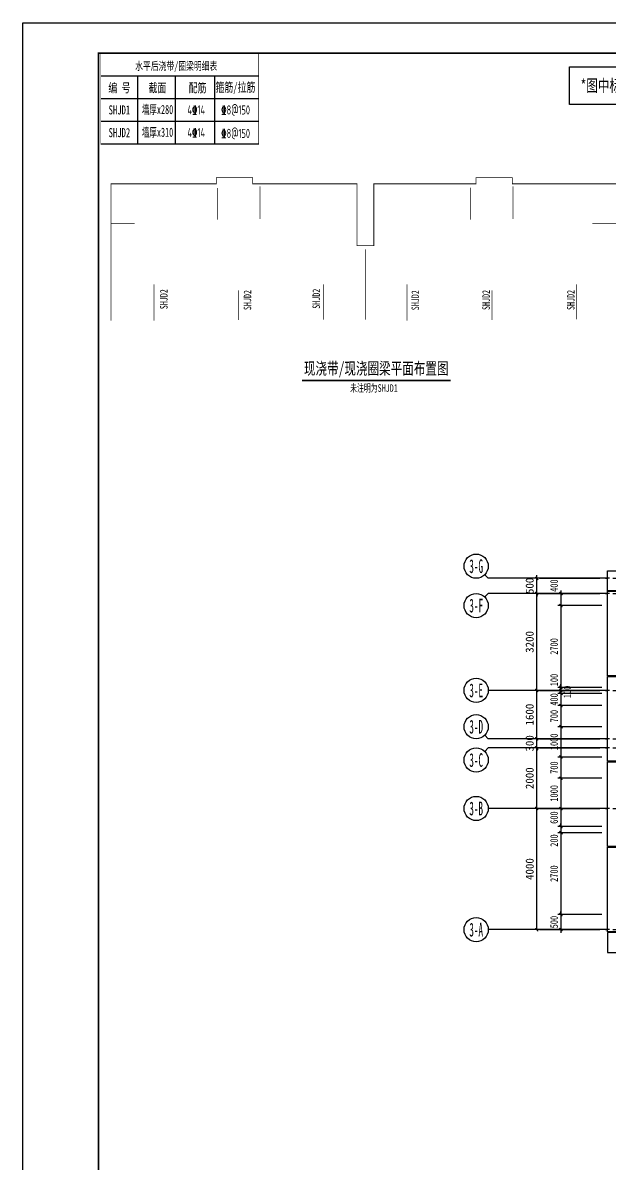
# Model space of a CAD drawing. Extents: x -3200781797 to -8106663, y 494714 to 1244925.
# Drawn here: x -8190763 to -8171364, y 998095 to 1035778 of the extents above; entities that cross this region are included whole.
import ezdxf
from ezdxf.enums import TextEntityAlignment as Align

# ---------------------------------------------------------------- set-up
doc = ezdxf.new("R2010")
doc.units = 0
doc.header["$LTSCALE"] = 1000
doc.header["$MEASUREMENT"] = 0
doc.linetypes.add('3#-轴线$0$DOTE', pattern=[2.42, 2, -0.2, 0.02, -0.2])
doc.linetypes.add('DASH', pattern=[0.35, 0.25, -0.1])
doc.layers.get('Defpoints').update_dxf_attribs({"color": 30, "linetype": 'DASH'})
for name, color, linetype in [('3#-轴线$0$3#-轴号$0$A-ANNO-AXIS-CIRC', 3, 'Continuous'), ('3#-轴线$0$3#-轴号$0$A-ANNO-AXIS-TEXT', 7, 'Continuous'), ('3#-轴线$0$3#-轴号$0$A-ANNO-DIMS', 3, 'Continuous'), ('3#-轴线$0$A-ANNO-DOTE', 10, '3#-轴线$0$DOTE'), ('3#-轴线$0$AXIS_TEXT', 7, 'Continuous'), ('3#4#5#$0$BORDER', 7, 'Continuous'), ('3#4#5#$0$DIM', 3, 'Continuous'), ('3#4#5#$0$S-ANNO-TEXT', 7, 'Continuous'), ('3#4#5#$0$S-PC-SLAB', 6, 'Continuous'), ('3#4#5#模板$0$BORDER', 7, 'Continuous'), ('NUM', 7, 'Continuous'), ('S-ANNO-TABS', 4, 'Continuous'), ('S-ANNO-TABT', 7, 'Continuous'), ('S-ANNO-TEXT', 7, 'Continuous'), ('S-PC-FQ-WYQ', 4, 'Continuous'), ('S-WALL-COLU-TEXT', 2, 'Continuous')]:
    doc.layers.add(name, color=color, linetype=linetype)
doc.styles.add('3#-轴线$0$3#-轴号$0$_TCH_AXIS', font='')
doc.styles.add('3#-轴线$0$3#-轴号$0$_TCH_DIM_T3', font='')
doc.styles.add('3#-轴线$0$COMPLEX', font='COMPLEX')
doc.styles.add('3#4#5#$0$楷体', font='', dxfattribs={"width": 0.7})
doc.styles.add('TSSD_Rein', font='tssdeng.shx', dxfattribs={"width": 0.7, "bigfont": 'hztxt.shx'})
doc.styles.add('楷体', font='', dxfattribs={"width": 0.6})
doc.styles.add('楷体GB312', font='', dxfattribs={"width": 0.8})
doc.styles.get('3#-轴线$0$3#-轴号$0$_TCH_AXIS').set_extended_font_data('SimSun')
doc.styles.get('3#-轴线$0$3#-轴号$0$_TCH_DIM_T3').set_extended_font_data('SimSun')
doc.styles.get('3#4#5#$0$楷体').set_extended_font_data('KaiTi_GB2312')
doc.styles.get('楷体').set_extended_font_data('KaiTi_GB2312')
doc.styles.get('楷体GB312').set_extended_font_data('楷体_GB2312')
doc.dimstyles.new('3#-轴线$0$3#-轴号$0$_TCH_ARCH&&100', dxfattribs={"dimtxt": 264.345992, "dimasz": 100, "dimexe": 250, "dimexo": 300, "dimgap": 100, "dimtad": 1, "dimdec": 0, "dimzin": 0, "dimdsep": 46, "dimtxsty": '3#-轴线$0$3#-轴号$0$_TCH_DIM_T3', "dimblk": '3#-轴线$0$3#-轴号$0$_ArchTick', "dimcen": 0.09, "dimclrt": 7, "dimazin": 2, "dimtfac": 1, "dimtdec": 0, "dimtix": 1, "dimtmove": 2, "dimatfit": 3, "dimfxl": 100, "dimtolj": 1, "dimtzin": 0, "dimarcsym": 0})
doc.dimstyles.new('3#4#5#$0$TSSD_100_100', dxfattribs={"dimtxt": 250, "dimasz": 100, "dimexe": 100, "dimexo": 250, "dimgap": 100, "dimtad": 1, "dimdec": 0, "dimzin": 0, "dimdsep": 46, "dimtxsty": '3#4#5#$0$楷体', "dimblk": '3#4#5#$0$_ArchTick', "dimcen": 0, "dimdle": 100, "dimclrt": 7, "dimadec": 0, "dimazin": 0, "dimtfac": 1, "dimtdec": 0, "dimtix": 1, "dimtmove": 2, "dimatfit": 3, "dimfxl": 1, "dimtolj": 1, "dimtzin": 0, "dimarcsym": 0})

# ---------------------------------------------------------------- blocks, each defined once
blk = doc.blocks.new('jf-xjd')
at = {"layer": 'S-ANNO-TABS'}
for p, q in [((-8332348, 1117314), (-8327134, 1117314)), ((-8331123, 1115064), (-8331123, 1117314)), ((-8331123, 1115064), (-8331123, 1117314)), ((-8329884, 1115064), (-8329884, 1117314)), ((-8328584, 1115064), (-8328584, 1117314)), ((-8332348, 1116564), (-8327134, 1116564)), ((-8332348, 1115814), (-8327134, 1115814)), ((-8332348, 1115064), (-8327134, 1115064))]:
    blk.add_line(p, q, dxfattribs=at)
at = {"layer": 'S-ANNO-TABS', "const_width": 15}
blk.add_lwpolyline([(-8327134, 1118064), (-8332348, 1118064), (-8332348, 1115064), (-8327134, 1115064), (-8327134, 1118064)], dxfattribs=at)
at = {"layer": 'S-ANNO-TABT', "linetype": 'Continuous'}
for s, height, style, width, p in [('水平后浇带/圈梁明细表', 262.5, '楷体', 0.7, (-8329858, 1117629)), ('编 号', 300, '楷体', 0.7, (-8331735, 1116925)), ('截面', 300, '楷体', 0.7, (-8330479, 1116925)), ('配筋', 300, '楷体', 0.7, (-8329154, 1116925)), ('箍筋/拉筋', 300, '楷体', 0.7, (-8327904, 1116925)), ('SHJD1', 300, '楷体', 0.7, (-8331735, 1116189)), ('墙厚x280', 300, '楷体', 0.6, (-8330479, 1116208)), ('4%%13214', 300, 'TSSD_Rein', 0.7, (-8329198, 1116189)), ('%%1328@150', 300, 'TSSD_Rein', 0.7, (-8327898, 1116189)), ('SHJD2', 300, '楷体', 0.7, (-8331735, 1115439)), ('墙厚x310', 300, '楷体', 0.6, (-8330479, 1115458)), ('4%%13214', 300, 'TSSD_Rein', 0.7, (-8329198, 1115439)), ('%%1328@150', 300, 'TSSD_Rein', 0.7, (-8327898, 1115416))]:
    blk.add_text(s, height=height, dxfattribs=dict(at, style=style, width=width)).set_placement(p, align=Align.MIDDLE)
blk = doc.blocks.new('3-xjd')
at = {"layer": 'S-PC-FQ-WYQ', "const_width": 24}
for points in [[(-7944008, 774767), (-7944008, 779287), (-7940528, 779287), (-7940528, 779487), (-7939328, 779487), (-7939328, 779287), (-7935888, 779287), (-7935888, 777247), (-7935328, 777247), (-7935328, 779287), (-7931950, 779287), (-7931950, 779487), (-7930750, 779487), (-7930750, 779287), (-7927208, 779287), (-7927208, 774767)], [(-7940492, 779154), (-7940492, 778106)], [(-7939088, 779207), (-7939088, 778127)], [(-7932132, 779155), (-7932132, 778107)], [(-7930728, 779208), (-7930728, 778128)], [(-7944008, 777967), (-7943228, 777967)], [(-7928108, 777967), (-7927325, 777967)], [(-7935607, 777127), (-7935607, 774807)], [(-7942590, 775967), (-7942588, 774771)], [(-7936992, 775967), (-7936992, 774807)], [(-7934230, 775968), (-7934228, 774772)], [(-7928632, 775968), (-7928632, 774808)], [(-7939788, 775767), (-7939788, 774792)], [(-7931428, 775768), (-7931428, 774792)]]:
    blk.add_lwpolyline(points, dxfattribs=at)
at = {"layer": 'S-ANNO-TEXT', "style": '楷体', "width": 0.65}
for p in [(-7942139, 775147), (-7939377, 775117), (-7937104, 775162), (-7933834, 775112), (-7931496, 775121), (-7928698, 775121)]:
    blk.add_text('SHJD2', height=250, rotation=90, dxfattribs=at).set_placement(p)
blk = doc.blocks.new('3#4#5#$0$_ArchTick')
at = {"color": 0, "linetype": 'ByBlock', "const_width": 0.4}
blk.add_lwpolyline([(-0.5, -0.5), (0.5, 0.5)], dxfattribs=at)
blk = doc.blocks.new('*D3535')
at = {"layer": '3#4#5#$0$DIM', "color": 0, "lineweight": -2, "transparency": 16777216}
for p, q in [((-840, -3300), (-2290, -3300)), ((-2190, -3300), (-2190, -3200)), ((-2190, -3300), (-2190, -3400)), ((-840, -3400), (-2290, -3400)), ((-2190, -3400), (-2190, -3500))]:
    blk.add_line(p, q, dxfattribs=at)
at = {"layer": 'Defpoints', "color": 0, "transparency": 16777216}
for p in [(-590, -3300), (-2190, -3400), (-590, -3400)]:
    blk.add_point(p, dxfattribs=at)
at = {"layer": '3#4#5#$0$DIM', "color": 0, "lineweight": -2, "transparency": 16777216, "xscale": 100, "yscale": 100, "zscale": 100}
for p, rotation in [((-2190, -3300), 270), ((-2190, -3400), 90)]:
    blk.add_blockref('3#4#5#$0$_ArchTick', p, dxfattribs=dict(at, rotation=rotation))
at = {"layer": '3#4#5#$0$DIM', "color": 7, "transparency": 16777216, "insert": (-1981, -3350), "char_height": 250, "attachment_point": 5, "rotation": 90, "style": '3#4#5#$0$楷体'}
blk.add_mtext('\\A1;100', dxfattribs=at)
blk = doc.blocks.new('*D3536')
at = {"layer": '3#4#5#$0$DIM', "color": 0, "lineweight": -2, "transparency": 16777216}
for p, q in [((-840, -3200), (-2290, -3200)), ((-840, -3300), (-2290, -3300)), ((-2190, -3200), (-2190, -3100)), ((-2190, -3200), (-2190, -3300)), ((-2190, -3300), (-2190, -3400))]:
    blk.add_line(p, q, dxfattribs=at)
at = {"layer": 'Defpoints', "color": 0, "transparency": 16777216}
for p in [(-2190, -3300), (-590, -3200), (-590, -3300)]:
    blk.add_point(p, dxfattribs=at)
at = {"layer": '3#4#5#$0$DIM', "color": 0, "lineweight": -2, "transparency": 16777216, "xscale": 100, "yscale": 100, "zscale": 100}
for p, rotation in [((-2190, -3200), 270), ((-2190, -3300), 90)]:
    blk.add_blockref('3#4#5#$0$_ArchTick', p, dxfattribs=dict(at, rotation=rotation))
at = {"layer": '3#4#5#$0$DIM', "color": 7, "transparency": 16777216, "insert": (-2415, -2959), "char_height": 250, "attachment_point": 5, "rotation": 90, "style": '3#4#5#$0$楷体'}
blk.add_mtext('\\A1;100', dxfattribs=at)
blk = doc.blocks.new('*D3537')
at = {"layer": '3#4#5#$0$DIM', "color": 0, "lineweight": -2, "transparency": 16777216}
for p, q in [((-840, -500), (-2290, -500)), ((-2190, -400), (-2190, -3300)), ((-840, -3200), (-2290, -3200))]:
    blk.add_line(p, q, dxfattribs=at)
at = {"layer": 'Defpoints', "color": 0, "transparency": 16777216}
for p in [(-590, -500), (-2190, -3200), (-590, -3200)]:
    blk.add_point(p, dxfattribs=at)
at = {"layer": '3#4#5#$0$DIM', "color": 0, "lineweight": -2, "transparency": 16777216, "xscale": 100, "yscale": 100, "zscale": 100}
for p, rotation in [((-2190, -500), 90), ((-2190, -3200), 270)]:
    blk.add_blockref('3#4#5#$0$_ArchTick', p, dxfattribs=dict(at, rotation=rotation))
at = {"layer": '3#4#5#$0$DIM', "color": 7, "transparency": 16777216, "insert": (-2415, -1850), "char_height": 250, "attachment_point": 5, "rotation": 90, "style": '3#4#5#$0$楷体'}
blk.add_mtext('\\A1;2700', dxfattribs=at)
blk = doc.blocks.new('*D3541')
at = {"layer": '3#4#5#$0$DIM', "color": 0, "lineweight": -2, "transparency": 16777216}
for p, q in [((-840, -4500), (-2290, -4500)), ((-2190, -4400), (-2190, -5600)), ((-840, -5500), (-2290, -5500))]:
    blk.add_line(p, q, dxfattribs=at)
at = {"layer": 'Defpoints', "color": 0, "transparency": 16777216}
for p in [(-590, -4500), (-2190, -5500), (-590, -5500)]:
    blk.add_point(p, dxfattribs=at)
at = {"layer": '3#4#5#$0$DIM', "color": 0, "lineweight": -2, "transparency": 16777216, "xscale": 100, "yscale": 100, "zscale": 100}
for p, rotation in [((-2190, -4500), 90), ((-2190, -5500), 270)]:
    blk.add_blockref('3#4#5#$0$_ArchTick', p, dxfattribs=dict(at, rotation=rotation))
at = {"layer": '3#4#5#$0$DIM', "color": 7, "transparency": 16777216, "insert": (-2415, -5000), "char_height": 250, "attachment_point": 5, "rotation": 90, "style": '3#4#5#$0$楷体'}
blk.add_mtext('\\A1;1000', dxfattribs=at)
blk = doc.blocks.new('*D3542')
at = {"layer": '3#4#5#$0$DIM', "color": 0, "lineweight": -2, "transparency": 16777216}
for p, q in [((-2190, -3700), (-2190, -4600)), ((-840, -3800), (-2290, -3800)), ((-840, -4500), (-2290, -4500))]:
    blk.add_line(p, q, dxfattribs=at)
at = {"layer": 'Defpoints', "color": 0, "transparency": 16777216}
for p in [(-590, -3800), (-2190, -4500), (-590, -4500)]:
    blk.add_point(p, dxfattribs=at)
at = {"layer": '3#4#5#$0$DIM', "color": 0, "lineweight": -2, "transparency": 16777216, "xscale": 100, "yscale": 100, "zscale": 100}
for p, rotation in [((-2190, -3800), 90), ((-2190, -4500), 270)]:
    blk.add_blockref('3#4#5#$0$_ArchTick', p, dxfattribs=dict(at, rotation=rotation))
at = {"layer": '3#4#5#$0$DIM', "color": 7, "transparency": 16777216, "insert": (-2415, -4150), "char_height": 250, "attachment_point": 5, "rotation": 90, "style": '3#4#5#$0$楷体'}
blk.add_mtext('\\A1;700', dxfattribs=at)
blk = doc.blocks.new('*D3543')
at = {"layer": '3#4#5#$0$DIM', "color": 0, "lineweight": -2, "transparency": 16777216}
for p, q in [((-2190, -3400), (-2190, -3300)), ((-840, -3400), (-2290, -3400)), ((-2190, -3400), (-2190, -3800)), ((-840, -3800), (-2290, -3800)), ((-2190, -3800), (-2190, -3900))]:
    blk.add_line(p, q, dxfattribs=at)
at = {"layer": 'Defpoints', "color": 0, "transparency": 16777216}
for p in [(-590, -3400), (-2190, -3800), (-590, -3800)]:
    blk.add_point(p, dxfattribs=at)
at = {"layer": '3#4#5#$0$DIM', "color": 0, "lineweight": -2, "transparency": 16777216, "xscale": 100, "yscale": 100, "zscale": 100}
for p, rotation in [((-2190, -3400), 270), ((-2190, -3800), 90)]:
    blk.add_blockref('3#4#5#$0$_ArchTick', p, dxfattribs=dict(at, rotation=rotation))
at = {"layer": '3#4#5#$0$DIM', "color": 7, "transparency": 16777216, "insert": (-2415, -3600), "char_height": 250, "attachment_point": 5, "rotation": 90, "style": '3#4#5#$0$楷体'}
blk.add_mtext('\\A1;400', dxfattribs=at)
blk = doc.blocks.new('*D3544')
at = {"layer": '3#4#5#$0$DIM', "color": 0, "lineweight": -2, "transparency": 16777216}
for p, q in [((-840, -10700), (-2290, -10700)), ((-2190, -10700), (-2190, -10600)), ((-2190, -10700), (-2190, -11200)), ((-840, -11200), (-2290, -11200)), ((-2190, -11200), (-2190, -11300))]:
    blk.add_line(p, q, dxfattribs=at)
at = {"layer": 'Defpoints', "color": 0, "transparency": 16777216}
for p in [(-590, -10700), (-2190, -11200), (-590, -11200)]:
    blk.add_point(p, dxfattribs=at)
at = {"layer": '3#4#5#$0$DIM', "color": 0, "lineweight": -2, "transparency": 16777216, "xscale": 100, "yscale": 100, "zscale": 100}
for p, rotation in [((-2190, -10700), 270), ((-2190, -11200), 90)]:
    blk.add_blockref('3#4#5#$0$_ArchTick', p, dxfattribs=dict(at, rotation=rotation))
at = {"layer": '3#4#5#$0$DIM', "color": 7, "transparency": 16777216, "insert": (-2415, -10950), "char_height": 250, "attachment_point": 5, "rotation": 90, "style": '3#4#5#$0$楷体'}
blk.add_mtext('\\A1;500', dxfattribs=at)
blk = doc.blocks.new('*D3545')
at = {"layer": '3#4#5#$0$DIM', "color": 0, "lineweight": -2, "transparency": 16777216}
for p, q in [((-2190, -7900), (-2190, -10800)), ((-840, -8000), (-2290, -8000)), ((-840, -10700), (-2290, -10700))]:
    blk.add_line(p, q, dxfattribs=at)
at = {"layer": 'Defpoints', "color": 0, "transparency": 16777216}
for p in [(-590, -8000), (-2190, -10700), (-590, -10700)]:
    blk.add_point(p, dxfattribs=at)
at = {"layer": '3#4#5#$0$DIM', "color": 0, "lineweight": -2, "transparency": 16777216, "xscale": 100, "yscale": 100, "zscale": 100}
for p, rotation in [((-2190, -8000), 90), ((-2190, -10700), 270)]:
    blk.add_blockref('3#4#5#$0$_ArchTick', p, dxfattribs=dict(at, rotation=rotation))
at = {"layer": '3#4#5#$0$DIM', "color": 7, "transparency": 16777216, "insert": (-2415, -9350), "char_height": 250, "attachment_point": 5, "rotation": 90, "style": '3#4#5#$0$楷体'}
blk.add_mtext('\\A1;2700', dxfattribs=at)
blk = doc.blocks.new('*D3546')
at = {"layer": '3#4#5#$0$DIM', "color": 0, "lineweight": -2, "transparency": 16777216}
for p, q in [((-840, -7800), (-2290, -7800)), ((-2190, -7800), (-2190, -7700)), ((-2190, -7800), (-2190, -8000)), ((-840, -8000), (-2290, -8000)), ((-2190, -8000), (-2190, -8100))]:
    blk.add_line(p, q, dxfattribs=at)
at = {"layer": 'Defpoints', "color": 0, "transparency": 16777216}
for p in [(-590, -7800), (-2190, -8000), (-590, -8000)]:
    blk.add_point(p, dxfattribs=at)
at = {"layer": '3#4#5#$0$DIM', "color": 0, "lineweight": -2, "transparency": 16777216, "xscale": 100, "yscale": 100, "zscale": 100}
for p, rotation in [((-2190, -7800), 270), ((-2190, -8000), 90)]:
    blk.add_blockref('3#4#5#$0$_ArchTick', p, dxfattribs=dict(at, rotation=rotation))
at = {"layer": '3#4#5#$0$DIM', "color": 7, "transparency": 16777216, "insert": (-2415, -8258), "char_height": 250, "attachment_point": 5, "rotation": 90, "style": '3#4#5#$0$楷体'}
blk.add_mtext('\\A1;200', dxfattribs=at)
blk = doc.blocks.new('*D3547')
at = {"layer": '3#4#5#$0$DIM', "color": 0, "lineweight": -2, "transparency": 16777216}
for p, q in [((-2190, -7100), (-2190, -7900)), ((-840, -7200), (-2290, -7200)), ((-840, -7800), (-2290, -7800))]:
    blk.add_line(p, q, dxfattribs=at)
at = {"layer": 'Defpoints', "color": 0, "transparency": 16777216}
for p in [(-590, -7200), (-2190, -7800), (-590, -7800)]:
    blk.add_point(p, dxfattribs=at)
at = {"layer": '3#4#5#$0$DIM', "color": 0, "lineweight": -2, "transparency": 16777216, "xscale": 100, "yscale": 100, "zscale": 100}
for p, rotation in [((-2190, -7200), 90), ((-2190, -7800), 270)]:
    blk.add_blockref('3#4#5#$0$_ArchTick', p, dxfattribs=dict(at, rotation=rotation))
at = {"layer": '3#4#5#$0$DIM', "color": 7, "transparency": 16777216, "insert": (-2415, -7500), "char_height": 250, "attachment_point": 5, "rotation": 90, "style": '3#4#5#$0$楷体'}
blk.add_mtext('\\A1;600', dxfattribs=at)
blk = doc.blocks.new('*D3548')
at = {"layer": '3#4#5#$0$DIM', "color": 0, "lineweight": -2, "transparency": 16777216}
for p, q in [((-840, -6200), (-2290, -6200)), ((-2190, -6100), (-2190, -7300)), ((-840, -7200), (-2290, -7200))]:
    blk.add_line(p, q, dxfattribs=at)
at = {"layer": 'Defpoints', "color": 0, "transparency": 16777216}
for p in [(-590, -6200), (-2190, -7200), (-590, -7200)]:
    blk.add_point(p, dxfattribs=at)
at = {"layer": '3#4#5#$0$DIM', "color": 0, "lineweight": -2, "transparency": 16777216, "xscale": 100, "yscale": 100, "zscale": 100}
for p, rotation in [((-2190, -6200), 90), ((-2190, -7200), 270)]:
    blk.add_blockref('3#4#5#$0$_ArchTick', p, dxfattribs=dict(at, rotation=rotation))
at = {"layer": '3#4#5#$0$DIM', "color": 7, "transparency": 16777216, "insert": (-2415, -6700), "char_height": 250, "attachment_point": 5, "rotation": 90, "style": '3#4#5#$0$楷体'}
blk.add_mtext('\\A1;1000', dxfattribs=at)
blk = doc.blocks.new('*D3549')
at = {"layer": '3#4#5#$0$DIM', "color": 0, "lineweight": -2, "transparency": 16777216}
for p, q in [((-840, -5500), (-2290, -5500)), ((-2190, -5400), (-2190, -6300)), ((-840, -6200), (-2290, -6200))]:
    blk.add_line(p, q, dxfattribs=at)
at = {"layer": 'Defpoints', "color": 0, "transparency": 16777216}
for p in [(-590, -5500), (-2190, -6200), (-590, -6200)]:
    blk.add_point(p, dxfattribs=at)
at = {"layer": '3#4#5#$0$DIM', "color": 0, "lineweight": -2, "transparency": 16777216, "xscale": 100, "yscale": 100, "zscale": 100}
for p, rotation in [((-2190, -5500), 90), ((-2190, -6200), 270)]:
    blk.add_blockref('3#4#5#$0$_ArchTick', p, dxfattribs=dict(at, rotation=rotation))
at = {"layer": '3#4#5#$0$DIM', "color": 7, "transparency": 16777216, "insert": (-2415, -5850), "char_height": 250, "attachment_point": 5, "rotation": 90, "style": '3#4#5#$0$楷体'}
blk.add_mtext('\\A1;700', dxfattribs=at)
blk = doc.blocks.new('*D3573')
at = {"layer": '3#4#5#$0$DIM', "color": 0, "lineweight": -2, "transparency": 16777216}
for p, q in [((-840, -100), (-2290, -100)), ((-2190, 0), (-2190, -600)), ((-840, -500), (-2290, -500))]:
    blk.add_line(p, q, dxfattribs=at)
at = {"layer": 'Defpoints', "color": 0, "transparency": 16777216}
for p in [(-590, -100), (-2190, -500), (-590, -500)]:
    blk.add_point(p, dxfattribs=at)
at = {"layer": '3#4#5#$0$DIM', "color": 0, "lineweight": -2, "transparency": 16777216, "xscale": 100, "yscale": 100, "zscale": 100}
for p, rotation in [((-2190, -100), 90), ((-2190, -500), 270)]:
    blk.add_blockref('3#4#5#$0$_ArchTick', p, dxfattribs=dict(at, rotation=rotation))
at = {"layer": '3#4#5#$0$DIM', "color": 7, "transparency": 16777216, "insert": (-2415, 158), "char_height": 250, "attachment_point": 5, "rotation": 90, "style": '3#4#5#$0$楷体'}
blk.add_mtext('\\A1;400', dxfattribs=at)
blk = doc.blocks.new('3#4#5#$0$3#屋顶层悬挑板')
at = {"layer": '3#4#5#$0$S-PC-SLAB'}
for points in [[(143523, 330539), (146523, 330539), (146523, 329879), (143523, 329879)], [(144183, 327064), (143523, 327064), (143523, 329859), (144183, 329859)], [(144183, 324249), (143523, 324249), (143523, 327044), (144183, 327044)], [(144183, 321434), (143523, 321434), (143523, 324229), (144183, 324229)], [(144183, 318619), (143523, 318619), (143523, 321414), (144183, 321414)], [(143523, 317939), (147113, 317939), (147113, 318599), (143523, 318599)]]:
    blk.add_lwpolyline(points, close=True, dxfattribs=at)
blk = doc.blocks.new('3#-轴线$0$_AXISO')
blk.add_circle((0, 0), 0.5)
at = {"layer": '3#-轴线$0$AXIS_TEXT', "style": '3#-轴线$0$COMPLEX', "width": 1.041667}
blk.add_attdef('A', text='', height=0.56, dxfattribs=at).set_placement((-0.25, -0.28), (0.25, -0.28), align=Align.FIT)
blk = doc.blocks.new('3#-轴线$0$3#-轴号$0$_ArchTick')
at = {"color": 0, "linetype": 'ByBlock', "const_width": 0.4}
blk.add_lwpolyline([(-0.5, -0.5), (0.5, 0.5)], dxfattribs=at)
blk = doc.blocks.new('*D2034')
at = {"layer": '3#-轴线$0$3#-轴号$0$A-ANNO-DIMS', "color": 0, "lineweight": -2, "transparency": 16777216}
for p, q in [((-2589, -7100), (-3339, -7100)), ((-3089, -11100), (-3089, -7100)), ((-2589, -11100), (-3339, -11100))]:
    blk.add_line(p, q, dxfattribs=at)
at = {"layer": 'Defpoints', "color": 0, "transparency": 16777216}
for p in [(-3089, -7100), (-2289, -7100), (-2289, -11100)]:
    blk.add_point(p, dxfattribs=at)
at = {"layer": '3#-轴线$0$3#-轴号$0$A-ANNO-DIMS', "color": 0, "lineweight": -2, "transparency": 16777216, "xscale": 100, "yscale": 100, "zscale": 100}
for p, rotation in [((-3089, -7100), 90), ((-3089, -11100), 270)]:
    blk.add_blockref('3#-轴线$0$3#-轴号$0$_ArchTick', p, dxfattribs=dict(at, rotation=rotation))
at = {"layer": '3#-轴线$0$3#-轴号$0$A-ANNO-DIMS', "color": 7, "transparency": 16777216, "insert": (-3322, -9100), "char_height": 264.3, "attachment_point": 5, "rotation": 90, "style": '3#-轴线$0$3#-轴号$0$_TCH_DIM_T3'}
blk.add_mtext('\\A1;4000', dxfattribs=at)
blk = doc.blocks.new('*D2035')
at = {"layer": '3#-轴线$0$3#-轴号$0$A-ANNO-DIMS', "color": 0, "lineweight": -2, "transparency": 16777216}
for p, q in [((-2589, -5100), (-3339, -5100)), ((-3089, -7100), (-3089, -5100)), ((-2589, -7100), (-3339, -7100))]:
    blk.add_line(p, q, dxfattribs=at)
at = {"layer": 'Defpoints', "color": 0, "transparency": 16777216}
for p in [(-3089, -5100), (-2289, -5100), (-2289, -7100)]:
    blk.add_point(p, dxfattribs=at)
at = {"layer": '3#-轴线$0$3#-轴号$0$A-ANNO-DIMS', "color": 0, "lineweight": -2, "transparency": 16777216, "xscale": 100, "yscale": 100, "zscale": 100}
for p, rotation in [((-3089, -5100), 90), ((-3089, -7100), 270)]:
    blk.add_blockref('3#-轴线$0$3#-轴号$0$_ArchTick', p, dxfattribs=dict(at, rotation=rotation))
at = {"layer": '3#-轴线$0$3#-轴号$0$A-ANNO-DIMS', "color": 7, "transparency": 16777216, "insert": (-3322, -6100), "char_height": 264.3, "attachment_point": 5, "rotation": 90, "style": '3#-轴线$0$3#-轴号$0$_TCH_DIM_T3'}
blk.add_mtext('\\A1;2000', dxfattribs=at)
blk = doc.blocks.new('*D2036')
at = {"layer": '3#-轴线$0$3#-轴号$0$A-ANNO-DIMS', "color": 0, "lineweight": -2, "transparency": 16777216}
for p, q in [((-2589, -4800), (-3339, -4800)), ((-3089, -4800), (-3089, -4700)), ((-3089, -5100), (-3089, -4800)), ((-2589, -5100), (-3339, -5100)), ((-3089, -5100), (-3089, -5200))]:
    blk.add_line(p, q, dxfattribs=at)
at = {"layer": 'Defpoints', "color": 0, "transparency": 16777216}
for p in [(-3089, -4800), (-2289, -4800), (-2289, -5100)]:
    blk.add_point(p, dxfattribs=at)
at = {"layer": '3#-轴线$0$3#-轴号$0$A-ANNO-DIMS', "color": 0, "lineweight": -2, "transparency": 16777216, "xscale": 100, "yscale": 100, "zscale": 100}
for p, rotation in [((-3089, -4800), 270), ((-3089, -5100), 90)]:
    blk.add_blockref('3#-轴线$0$3#-轴号$0$_ArchTick', p, dxfattribs=dict(at, rotation=rotation))
at = {"layer": '3#-轴线$0$3#-轴号$0$A-ANNO-DIMS', "color": 7, "transparency": 16777216, "insert": (-3322, -4950), "char_height": 264.3, "attachment_point": 5, "rotation": 90, "style": '3#-轴线$0$3#-轴号$0$_TCH_DIM_T3'}
blk.add_mtext('\\A1;300', dxfattribs=at)
blk = doc.blocks.new('*D2037')
at = {"layer": '3#-轴线$0$3#-轴号$0$A-ANNO-DIMS', "color": 0, "lineweight": -2, "transparency": 16777216}
for p, q in [((-2589, -3200), (-3339, -3200)), ((-3089, -4800), (-3089, -3200)), ((-2589, -4800), (-3339, -4800))]:
    blk.add_line(p, q, dxfattribs=at)
at = {"layer": 'Defpoints', "color": 0, "transparency": 16777216}
for p in [(-3089, -3200), (-2289, -3200), (-2289, -4800)]:
    blk.add_point(p, dxfattribs=at)
at = {"layer": '3#-轴线$0$3#-轴号$0$A-ANNO-DIMS', "color": 0, "lineweight": -2, "transparency": 16777216, "xscale": 100, "yscale": 100, "zscale": 100}
for p, rotation in [((-3089, -3200), 90), ((-3089, -4800), 270)]:
    blk.add_blockref('3#-轴线$0$3#-轴号$0$_ArchTick', p, dxfattribs=dict(at, rotation=rotation))
at = {"layer": '3#-轴线$0$3#-轴号$0$A-ANNO-DIMS', "color": 7, "transparency": 16777216, "insert": (-3322, -4000), "char_height": 264.3, "attachment_point": 5, "rotation": 90, "style": '3#-轴线$0$3#-轴号$0$_TCH_DIM_T3'}
blk.add_mtext('\\A1;1600', dxfattribs=at)
blk = doc.blocks.new('*D2038')
at = {"layer": '3#-轴线$0$3#-轴号$0$A-ANNO-DIMS', "color": 0, "lineweight": -2, "transparency": 16777216}
for p, q in [((-2589, 0), (-3339, 0)), ((-3089, -3200), (-3089, 0)), ((-2589, -3200), (-3339, -3200))]:
    blk.add_line(p, q, dxfattribs=at)
at = {"layer": 'Defpoints', "color": 0, "transparency": 16777216}
for p in [(-3089, 0), (-2289, 0), (-2289, -3200)]:
    blk.add_point(p, dxfattribs=at)
at = {"layer": '3#-轴线$0$3#-轴号$0$A-ANNO-DIMS', "color": 0, "lineweight": -2, "transparency": 16777216, "xscale": 100, "yscale": 100, "zscale": 100}
for p, rotation in [((-3089, 0), 90), ((-3089, -3200), 270)]:
    blk.add_blockref('3#-轴线$0$3#-轴号$0$_ArchTick', p, dxfattribs=dict(at, rotation=rotation))
at = {"layer": '3#-轴线$0$3#-轴号$0$A-ANNO-DIMS', "color": 7, "transparency": 16777216, "insert": (-3322, -1600), "char_height": 264.3, "attachment_point": 5, "rotation": 90, "style": '3#-轴线$0$3#-轴号$0$_TCH_DIM_T3'}
blk.add_mtext('\\A1;3200', dxfattribs=at)
blk = doc.blocks.new('*D2039')
at = {"layer": '3#-轴线$0$3#-轴号$0$A-ANNO-DIMS', "color": 0, "lineweight": -2, "transparency": 16777216}
for p, q in [((-2589, 500), (-3339, 500)), ((-3089, 500), (-3089, 600)), ((-3089, 0), (-3089, 500)), ((-2589, 0), (-3339, 0)), ((-3089, 0), (-3089, -100))]:
    blk.add_line(p, q, dxfattribs=at)
at = {"layer": 'Defpoints', "color": 0, "transparency": 16777216}
for p in [(-3089, 500), (-2289, 500), (-2289, 0)]:
    blk.add_point(p, dxfattribs=at)
at = {"layer": '3#-轴线$0$3#-轴号$0$A-ANNO-DIMS', "color": 0, "lineweight": -2, "transparency": 16777216, "xscale": 100, "yscale": 100, "zscale": 100}
for p, rotation in [((-3089, 500), 270), ((-3089, 0), 90)]:
    blk.add_blockref('3#-轴线$0$3#-轴号$0$_ArchTick', p, dxfattribs=dict(at, rotation=rotation))
at = {"layer": '3#-轴线$0$3#-轴号$0$A-ANNO-DIMS', "color": 7, "transparency": 16777216, "insert": (-3322, 250), "char_height": 264.3, "attachment_point": 5, "rotation": 90, "style": '3#-轴线$0$3#-轴号$0$_TCH_DIM_T3'}
blk.add_mtext('\\A1;500', dxfattribs=at)
blk = doc.blocks.new('3#4#5#$0$A$C53EF3948')
at = {"layer": '3#4#5#$0$DIM'}
for base, p1, p2, picture, middle in [((-2189.5, -500.1), (-589.5, -100), (-589.5, -500.1), '*D3573', (-2414.5, 158.3)), ((-2189.5, -3300), (-589.5, -3200.2), (-589.5, -3300), '*D3536', (-2414.5, -2958.6)), ((-2189.5, -3400.1), (-589.5, -3300), (-589.5, -3400.1), '*D3535', (-1981.2, -3350.1)), ((-2189.5, -8000), (-589.5, -7800.1), (-589.5, -8000), '*D3546', (-2414.5, -8258.3))]:
    dim = blk.add_linear_dim(base=base, p1=p1, p2=p2, angle=90, dimstyle='3#4#5#$0$TSSD_100_100', dxfattribs=at)
    dim.commit()
    dim.dimension.update_dxf_attribs({"geometry": picture, "text_midpoint": middle, "dimtype": 128})
for base, p1, p2, picture, middle in [((-2189.5, -3200.2), (-589.5, -500.1), (-589.5, -3200.2), '*D3537', (-2414.5, -1850.2)), ((-2189.5, -3800.1), (-589.5, -3400.1), (-589.5, -3800.1), '*D3543', (-2414.5, -3600.1)), ((-2189.5, -4500.1), (-589.5, -3800.1), (-589.5, -4500.1), '*D3542', (-2414.5, -4150.1)), ((-2189.5, -5500.1), (-589.5, -4500.1), (-589.5, -5500.1), '*D3541', (-2414.5, -5000.1)), ((-2189.5, -6200.1), (-589.5, -5500.1), (-589.5, -6200.1), '*D3549', (-2414.5, -5850.1)), ((-2189.5, -7200), (-589.5, -6200.1), (-589.5, -7200), '*D3548', (-2414.5, -6700.1)), ((-2189.5, -7800.1), (-589.5, -7200), (-589.5, -7800.1), '*D3547', (-2414.5, -7500.1)), ((-2189.5, -10700.1), (-589.5, -8000), (-589.5, -10700.1), '*D3545', (-2414.5, -9350)), ((-2189.5, -11200), (-589.5, -10700.1), (-589.5, -11200), '*D3544', (-2414.5, -10950))]:
    dim = blk.add_linear_dim(base=base, p1=p1, p2=p2, angle=90, dimstyle='3#4#5#$0$TSSD_100_100', dxfattribs=at)
    dim.commit()
    dim.dimension.update_dxf_attribs({"geometry": picture, "text_midpoint": middle})
blk = doc.blocks.new('3#-轴线$0$3#-轴号')
at = {"layer": '3#-轴线$0$3#-轴号$0$A-ANNO-AXIS-CIRC'}
for p, q in [((-4806.6, 617.2), (-4689.4, 500)), ((-689.4, 500), (-4689.4, 500)), ((-4806.6, -117.2), (-4689.4, 0)), ((-689.4, 0), (-4689.4, 0)), ((-689.4, -3200), (-4689.4, -3200)), ((-4806.6, -4682.8), (-4689.4, -4800)), ((-689.4, -4800), (-4689.4, -4800)), ((-4806.6, -5217.2), (-4689.4, -5100)), ((-689.4, -5100), (-4689.4, -5100)), ((-689.4, -7100), (-4689.4, -7100)), ((-689.4, -11100), (-4689.4, -11100))]:
    blk.add_line(p, q, dxfattribs=at)
ref = blk.add_blockref('3#-轴线$0$_AXISO', (-5089.4, 900), dxfattribs=dict(at, xscale=800, yscale=800, zscale=800))
ref.add_attrib('A', '3-G', dxfattribs={"layer": '3#-轴线$0$3#-轴号$0$A-ANNO-AXIS-TEXT', "height": 452.55, "style": '3#-轴线$0$3#-轴号$0$_TCH_AXIS', "width": 0.466146}).set_placement((-5315.7, 673.7), (-4863.1, 673.7), align=Align.FIT)
ref = blk.add_blockref('3#-轴线$0$_AXISO', (-5089.4, -400), dxfattribs=dict(at, xscale=800, yscale=800, zscale=800))
ref.add_attrib('A', '3-F', dxfattribs={"layer": '3#-轴线$0$3#-轴号$0$A-ANNO-AXIS-TEXT', "height": 452.55, "style": '3#-轴线$0$3#-轴号$0$_TCH_AXIS', "width": 0.466146}).set_placement((-5315.7, -626.3), (-4863.1, -626.3), align=Align.FIT)
ref = blk.add_blockref('3#-轴线$0$_AXISO', (-5089.4, -3200), dxfattribs=dict(at, xscale=800, yscale=800, zscale=800))
ref.add_attrib('A', '3-E', dxfattribs={"layer": '3#-轴线$0$3#-轴号$0$A-ANNO-AXIS-TEXT', "height": 452.55, "style": '3#-轴线$0$3#-轴号$0$_TCH_AXIS', "width": 0.466146}).set_placement((-5315.7, -3426.3), (-4863.1, -3426.3), align=Align.FIT)
ref = blk.add_blockref('3#-轴线$0$_AXISO', (-5089.4, -4400), dxfattribs=dict(at, xscale=800, yscale=800, zscale=800))
ref.add_attrib('A', '3-D', dxfattribs={"layer": '3#-轴线$0$3#-轴号$0$A-ANNO-AXIS-TEXT', "height": 452.55, "style": '3#-轴线$0$3#-轴号$0$_TCH_AXIS', "width": 0.466146}).set_placement((-5315.7, -4626.3), (-4863.1, -4626.3), align=Align.FIT)
ref = blk.add_blockref('3#-轴线$0$_AXISO', (-5089.4, -5500), dxfattribs=dict(at, xscale=800, yscale=800, zscale=800))
ref.add_attrib('A', '3-C', dxfattribs={"layer": '3#-轴线$0$3#-轴号$0$A-ANNO-AXIS-TEXT', "height": 452.55, "style": '3#-轴线$0$3#-轴号$0$_TCH_AXIS', "width": 0.466146}).set_placement((-5315.7, -5726.3), (-4863.1, -5726.3), align=Align.FIT)
ref = blk.add_blockref('3#-轴线$0$_AXISO', (-5089.4, -7100), dxfattribs=dict(at, xscale=800, yscale=800, zscale=800))
ref.add_attrib('A', '3-B', dxfattribs={"layer": '3#-轴线$0$3#-轴号$0$A-ANNO-AXIS-TEXT', "height": 452.55, "style": '3#-轴线$0$3#-轴号$0$_TCH_AXIS', "width": 0.466146}).set_placement((-5315.7, -7326.3), (-4863.1, -7326.3), align=Align.FIT)
ref = blk.add_blockref('3#-轴线$0$_AXISO', (-5089.4, -11100), dxfattribs=dict(at, xscale=800, yscale=800, zscale=800))
ref.add_attrib('A', '3-A', dxfattribs={"layer": '3#-轴线$0$3#-轴号$0$A-ANNO-AXIS-TEXT', "height": 452.55, "style": '3#-轴线$0$3#-轴号$0$_TCH_AXIS', "width": 0.466146}).set_placement((-5315.7, -11326.3), (-4863.1, -11326.3), align=Align.FIT)
at = {"layer": '3#-轴线$0$3#-轴号$0$A-ANNO-DIMS'}
for p1, p2, picture, middle in [((-2289.4, 0), (-2289.4, 500), '*D2039', (-3321.6, 250)), ((-2289.4, -3200), (-2289.4, 0), '*D2038', (-3321.6, -1600)), ((-2289.4, -4800), (-2289.4, -3200), '*D2037', (-3321.6, -4000)), ((-2289.4, -5100), (-2289.4, -4800), '*D2036', (-3321.6, -4950)), ((-2289.4, -7100), (-2289.4, -5100), '*D2035', (-3321.6, -6100)), ((-2289.4, -11100), (-2289.4, -7100), '*D2034', (-3321.6, -9100))]:
    dim = blk.add_aligned_dim(p1=p1, p2=p2, distance=800, dimstyle='3#-轴线$0$3#-轴号$0$_TCH_ARCH&&100', dxfattribs=at)
    dim.commit()
    dim.dimension.update_dxf_attribs({"geometry": picture, "text_midpoint": middle})
blk = doc.blocks.new('3#-轴线')
at = {"layer": '3#-轴线$0$A-ANNO-DOTE'}
for points in [[(-3000, 500), (44800, 500)], [(-3000, 0), (44800, 0)], [(-3000, -3200), (44800, -3200)], [(-3000, -4800), (44800, -4800)], [(-3000, -5100), (44800, -5100)], [(-3000, -7100), (44800, -7100)], [(-3000, -11100), (44800, -11100)]]:
    blk.add_lwpolyline(points, dxfattribs=at)
blk.add_blockref('3#-轴线$0$3#-轴号', (0, 0))

msp = doc.modelspace()

# ---------------------------------------------------------------- linework, layer by layer
at = {"layer": '3#4#5#$0$BORDER'}
msp.add_lwpolyline([(-8190763.2, 976377.5), (-8190763.2, 1035777.5), (-8106663.2, 1035777.5), (-8106663.2, 976377.5)], close=True, dxfattribs=at)
at = {"layer": '3#4#5#$0$BORDER', "const_width": 50}
msp.add_lwpolyline([(-8188263.2, 977377.5), (-8188263.2, 1034777.5), (-8107663.2, 1034777.5), (-8107663.2, 977377.5)], close=True, dxfattribs=at)
at = {"layer": '3#4#5#模板$0$BORDER'}
msp.add_lwpolyline([(-8190763.2, 976377.5), (-8190763.2, 1035777.5), (-8106663.2, 1035777.5), (-8106663.2, 976377.5)], close=True, dxfattribs=at)
at = {"layer": '3#4#5#模板$0$BORDER', "const_width": 50}
msp.add_lwpolyline([(-8188263.2, 977377.5), (-8188263.2, 1034777.5), (-8107663.2, 1034777.5), (-8107663.2, 977377.5)], close=True, dxfattribs=at)
at = {"layer": 'NUM', "const_width": 50}
msp.add_lwpolyline([(-8181542, 1023970.5), (-8176633.8, 1023970.5)], dxfattribs=at)
at = {"layer": 'S-WALL-COLU-TEXT'}
msp.add_lwpolyline([(-8172705.4, 1034327.4), (-8163644.6, 1034327.4), (-8163644.6, 1033079), (-8172705.4, 1033079)], close=True, dxfattribs=at)

# ---------------------------------------------------------------- block references
msp.add_blockref('3#-轴线', (-8170700.4, 1016938))
at = {"layer": '3#4#5#$0$S-ANNO-TEXT'}
msp.add_blockref('3#4#5#$0$A$C53EF3948', (-8170800.4, 1017038.1), dxfattribs=at)
at = {"layer": '3#4#5#$0$S-PC-SLAB'}
msp.add_blockref('3#4#5#$0$3#屋顶层悬挑板', (-8314973.6, 687149.6), dxfattribs=at)
at = {"layer": 'S-PC-FQ-WYQ'}
for name, p in [('jf-xjd', (144162.3, -83286.6)), ('3-xjd', (-243842.2, 251175.3))]:
    msp.add_blockref(name, p, dxfattribs=at)

# ---------------------------------------------------------------- texts
at = {"layer": 'NUM', "style": '楷体', "width": 0.7}
msp.add_text('现浇带/现浇圈梁平面布置图', height=400, dxfattribs=at).set_placement((-8181477.7, 1024047.3), align=Align.BOTTOM_LEFT)
at = {"layer": 'S-ANNO-TEXT', "style": '楷体', "width": 0.65}
msp.add_text('未注明为SHJD1', height=250, dxfattribs=at).set_placement((-8179952.7, 1023594.5))
at = {"layer": 'S-WALL-COLU-TEXT', "style": '楷体GB312', "width": 0.7}
msp.add_text('*图中标注XPL、PL的墙体纵筋不得采用绑扎搭接', height=400, dxfattribs=at).set_placement((-8172342.4, 1033507.4))

doc.saveas('drawing.dxf')
